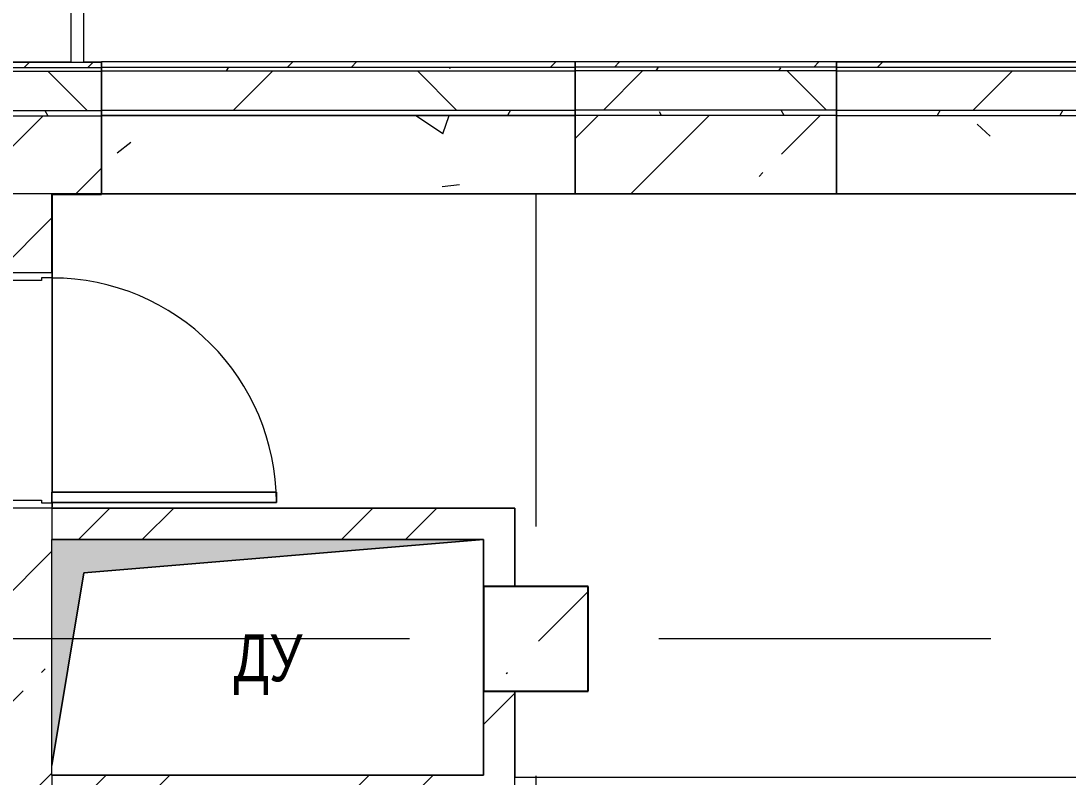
# Model space of a CAD drawing. Header units: millimetres. Extents: x 46431 to 216095, y -43515 to 31605.
# Drawn here: x 108363 to 112366, y 23190 to 26078 of the extents above; entities that cross this region are included whole.
import ezdxf

# ---------------------------------------------------------------- set-up
doc = ezdxf.new("R2010")
doc.units = ezdxf.units.MM
doc.linetypes.add('Осевые', pattern=[6350, 1270, -952.5, 3175, -952.5])
for name, color, linetype, lineweight in [('Двери', 7, 'Continuous', 9), ('Каркас_Импост', 7, 'Continuous', 9), ('Колонны', 7, 'Continuous', 9), ('Колонны-1', 7, 'Continuous', 25), ('Обобщенные модели', 7, 'Continuous', 9), ('Общие ребра', 7, 'Continuous', 9), ('Ограждение', 7, 'Continuous', 9), ('Оси-2', 7, 'Осевые', 9), ('Панель', 7, 'Continuous', 9), ('Перекрытия', 7, 'Continuous', 9), ('Поручни', 7, 'Continuous', 9), ('Стены', 7, 'Continuous', 9), ('Стены-1', 7, 'Continuous', 18), ('Типовые аннотации', 7, 'Continuous', 9), ('Фундамент несущей конструкции', 7, 'Continuous', 9), ('Штриховка разреза-3', 7, 'Continuous', 9), ('Элементы узлов', 7, 'Continuous', 9), ('Элементы узлов-1', 7, 'Continuous', 5)]:
    doc.layers.add(name, color=color, linetype=linetype, lineweight=lineweight)
doc.layers.add('Обобщенные модели-1', color=7, linetype='Continuous', lineweight=9, true_color=0xffbc79)
doc.styles.add('Arial', font='Arial.ttf', dxfattribs={"width": 0.8, "height": 180})
pattern_1 = [(45, (0, 0), (-424.264, 424.264), [600, -100, 20, -100]), (45, (0, 424), (-424.264, 424.264), [])]
pattern_2 = [(45, (0, 0), (-502.8943, 502.8943), []), (45, (0, 762), (-502.8943, 502.8943), [])]
pattern_3 = [(0, (0, 0), (812.8, 203.2), [67.056, -542.544, 67.056, -542.544, -3251.2]), (0, (0, 0), (812.8, 203.2), [-1219.2, 67.056, -1152.144, 67.056, -542.544, -1422.4]), (0, (0, 0), (812.8, 203.2), [-3048, 67.056, -339.344, 67.056, -948.944]), (120, (304.8, 101.6), (-582.37636, 602.30545), [67.056, -542.544, 67.056, -542.544, -3251.2]), (120, (304.8, 101.6), (-582.37636, 602.30545), [-1219.2, 67.056, -1152.144, 67.056, -542.544, -1422.4]), (120, (304.8, 101.6), (-582.37636, 602.30545), [-3048, 67.056, -339.344, 67.056, -948.944]), (240, (406.4, 508), (-230.42364, -805.50545), [67.056, -542.544, 67.056, -542.544, -3251.2]), (240, (406.4, 508), (-230.42364, -805.50545), [-1219.2, 67.056, -1152.144, 67.056, -542.544, -1422.4]), (240, (406.4, 508), (-230.42364, -805.50545), [-3048, 67.056, -339.344, 67.056, -948.944])]
pattern_4 = [(45, (0, 0), (-707.107, 707.107), []), (135, (0, 0), (-707.107, -707.107), [])]
pattern_5 = [(50, (0, 0), (1457.472, -127.512), [152.4, -1676.4]), (355, (0, 0), (-281.942, 1528.454), [121.92, -1341.12]), (100.451, (121.5, -10.6), (1175.541, 1400.933), [129.52, -1424.721]), (46.184, (0, 406.4), (2168.632, -336.342), [228.6, -2514.6]), (96.636, (180.7, 378.4), (1899.22, 1979.42), [194.28, -2137.08]), (351.184, (0, 406.4), (1899.24, 1979.402), [182.88, -2011.68]), (21, (203.2, 304.8), (1212.915, -818.121), [152.4, -1676.4]), (326, (203.2, 304.8), (494.417, 1473.504), [121.92, -1341.12]), (71.451, (304.3, 236.6), (1707.337, 655.37), [129.52, -1424.721]), (37.5, (0, 0), (24.7094, 676.4402), [67.056, -1257.808, 67.056, -1294.384, -1346.2]), (37.5, (0, 0), (24.7094, 676.4402), [-2686.304, 67.056, -1279.144]), (7.5, (0, 0), (534.5577, 801.4443), [67.056, -709.168, 67.056, -1227.328, -513.08]), (7.5, (0, 0), (534.5577, 801.4443), [-2070.608, 67.056, -446.024]), (327.5, (-453.14, 0), (1084.7275, -45.8312), [67.056, -440.944, 67.056, -1517.904, -2103.12]), (327.5, (-453.14, 0), (1084.7275, -45.8312), [-2092.96, 67.056, -2036.064]), (317.5, (-656.3, 0), (1185.035, 203.4135), [67.056, -593.344, 67.056, -985.52, -1493.52]), (317.5, (-656.3, 0), (1185.035, 203.4135), [-1712.976, 67.056, -1426.464])]

# ---------------------------------------------------------------- blocks, each defined once
blk = doc.blocks.new('Стена наружная на отм_-10_450 - Стена наружная на отм_-10_450-507337-План 1-го этажа на отм_ -6_000')
at = {"layer": 'Фундамент несущей конструкции'}
blk.add_line((109836.6, 25717.1), (108671.6, 25717.1), dxfattribs=at)
blk = doc.blocks.new('Дверь - Однопольная - ДВ1__21х9-6241782-План 1-го этажа на отм_ -6_000')
at = {"layer": 'Двери'}
for p, q in [((-429, -100), (-389, -100)), ((-429, -958), (-429, -100)), ((-389, -100), (-389, -958)), ((-389, -958), (-429, -958))]:
    blk.add_line(p, q, dxfattribs=at)
blk.add_arc((-429, -100), 858, 270, 0, dxfattribs=at)
at = {"layer": 'Каркас_Импост'}
for p, q in [((-450, 100), (-420, 100)), ((-450, -100), (-450, 100)), ((-420, 100), (-420, -60)), ((420, 100), (450, 100)), ((420, -60), (420, 100)), ((450, 100), (450, -100)), ((-430, -60), (-430, -100)), ((-420, -60), (-430, -60)), ((430, -60), (420, -60)), ((430, -100), (430, -60)), ((-430, -100), (-450, -100)), ((450, -100), (430, -100))]:
    blk.add_line(p, q, dxfattribs=at)
at = {"layer": 'Панель'}
for p, q in [((-389, -100), (-429, -100)), ((-429, -100), (-429, -958)), ((-389, -958), (-389, -100)), ((-429, -958), (-389, -958))]:
    blk.add_line(p, q, dxfattribs=at)
blk = doc.blocks.new('Колонна 23 - Колонна 40-55-735786-План 1-го этажа на отм_ -6_000')
at = {"layer": 'Колонны'}
h = blk.add_hatch(dxfattribs=at)
h.set_pattern_fill('FP_23', color=256, style=0, pattern_type=2)
h.set_pattern_definition([(45, (-32400, 0), (-493.914, 493.914), []), (45, (-31906.1, 0), (-493.914, 493.914), [873.125, -174.625, 6.706, -167.919])])
h.paths.add_polyline_path([(77731.6, 23517.1), (78131.6, 23517.1), (78131.6, 23917.1), (77731.6, 23917.1), (77731.6, 23521.5)], flags=0)
at = {"layer": 'Колонны-1'}
for p, q in [((78131.6, 23917.1), (77731.6, 23917.1)), ((77731.6, 23917.1), (77731.6, 23517.1)), ((78131.6, 23517.1), (78131.6, 23917.1)), ((77731.6, 23517.1), (78131.6, 23517.1))]:
    blk.add_line(p, q, dxfattribs=at)
blk = doc.blocks.new('Ограждение - Ограждение-1790682-План 1-го этажа на отм_ -6_000')
at = {"layer": 'Поручни'}
for p, q in [((108603.6, 25919.6), (108603.6, 27436.1)), ((108553.6, 27386.1), (108553.6, 25919.6))]:
    blk.add_line(p, q, dxfattribs=at)
blk = doc.blocks.new('170_ОтверстиеПрямоугольноеВертикальное - 170_ОтверстиеПрямоугольноеВертикальное-5689328-План 1-го этажа на отм_ -6_000')
at = {"layer": 'Обобщенные модели'}
for p, q in [((-822, 450), (828, 450)), ((828, 450), (828, -450)), ((828, -450), (-822, -450))]:
    blk.add_line(p, q, dxfattribs=at)

msp = doc.modelspace()

# ---------------------------------------------------------------- hatches: boundary and pattern name
at = {"layer": 'Штриховка разреза-3'}
h = msp.add_hatch(dxfattribs=at)
h.set_pattern_fill('FP_3', color=256, style=0, pattern_type=2)
h.set_pattern_definition(pattern_2)
h.paths.add_polyline_path([(106341.6, 25899.6), (106341.6, 25919.6), (105481.6, 25919.6), (105481.6, 25899.6), (105603.8, 25899.6)], flags=0)
h.paths.add_polyline_path([(108570.4, 25899.6), (108671.6, 25899.6), (108671.6, 25919.6), (108141.6, 25919.6), (108141.6, 25899.6), (108146.6, 25899.6)], flags=0)
h.paths.add_polyline_path([(104481.6, 25899.6), (104481.6, 25919.6), (104181.6, 25919.6), (104181.6, 25899.6), (104332.4, 25899.6)], flags=0)
h = msp.add_hatch(dxfattribs=at)
h.set_pattern_fill('FP_3', color=256, style=0, pattern_type=2)
h.set_pattern_definition(pattern_2)
h.paths.add_polyline_path([(108994.2, 25902.1), (110481.6, 25902.1), (110481.6, 25922.1), (108671.6, 25922.1), (108671.6, 25902.1)], flags=0)
h = msp.add_hatch(dxfattribs=at)
h.set_pattern_fill('FP_5', color=256, style=0, pattern_type=2)
h.set_pattern_definition(pattern_3)
h.paths.add_polyline_path([(108994.2, 25887.1), (110481.6, 25887.1), (110481.6, 25902.1), (108671.6, 25902.1), (108671.6, 25887.1)], flags=0)
h = msp.add_hatch(dxfattribs=at)
h.set_pattern_fill('FP_3', color=256, style=0, pattern_type=2)
h.set_pattern_definition(pattern_2)
h.paths.add_polyline_path([(110481.6, 25902.1), (111481.6, 25902.1), (111481.6, 25922.1), (110481.6, 25922.1)], flags=0)
h = msp.add_hatch(dxfattribs=at)
h.set_pattern_fill('FP_5', color=256, style=0, pattern_type=2)
h.set_pattern_definition(pattern_3)
h.paths.add_polyline_path([(111481.6, 25887.1), (111481.6, 25902.1), (110481.6, 25902.1), (110481.6, 25887.1), (110689.4, 25887.1)], flags=0)
h = msp.add_hatch(dxfattribs=at)
h.set_pattern_fill('FP_3', color=256, style=0, pattern_type=2)
h.set_pattern_definition(pattern_2)
h.paths.add_polyline_path([(114503.5, 25902.1), (116431.6, 25902.1), (116431.6, 25922.1), (114371.6, 25922.1), (114371.6, 25902.1)], flags=0)
h.paths.add_polyline_path([(111481.6, 25902.1), (112871.6, 25902.1), (112871.6, 25922.1), (111481.6, 25922.1)], flags=0)
h = msp.add_hatch(dxfattribs=at)
h.set_pattern_fill('FP_5', color=256, style=0, pattern_type=2)
h.set_pattern_definition(pattern_3)
h.paths.add_polyline_path([(116431.6, 25887.1), (116431.6, 25902.1), (114371.6, 25902.1), (114371.6, 25887.1), (115774.9, 25887.1)], flags=0)
h.paths.add_polyline_path([(112871.6, 25887.1), (112871.6, 25902.1), (111481.6, 25902.1), (111481.6, 25887.1)], flags=0)
h = msp.add_hatch(dxfattribs=at)
h.set_pattern_fill('FP_5', color=256, style=0, pattern_type=2)
h.set_pattern_definition(pattern_3)
h.paths.add_polyline_path([(104481.6, 25884.6), (104481.6, 25899.6), (104181.6, 25899.6), (104181.6, 25884.6), (104332.4, 25884.6)], flags=0)
h.paths.add_polyline_path([(108671.6, 25884.6), (108671.6, 25899.6), (108141.6, 25899.6), (108141.6, 25884.6), (108570.4, 25884.6)], flags=0)
h.paths.add_polyline_path([(105481.6, 25884.6), (106341.6, 25884.6), (106341.6, 25899.6), (105481.6, 25899.6)], flags=0)
h = msp.add_hatch(dxfattribs=at)
h.set_pattern_fill('FP_6', color=256, style=0, pattern_type=2)
h.set_pattern_definition(pattern_4)
h.paths.add_polyline_path([(108146.6, 25734.6), (108671.6, 25734.6), (108671.6, 25884.6), (108141.6, 25884.6), (108141.6, 25734.6)], flags=0)
h.paths.add_polyline_path([(105481.6, 25734.6), (106341.6, 25734.6), (106341.6, 25884.6), (105481.6, 25884.6)], flags=0)
h.paths.add_polyline_path([(104332.4, 25734.6), (104481.6, 25734.6), (104481.6, 25884.6), (104181.6, 25884.6), (104181.6, 25734.6)], flags=0)
h = msp.add_hatch(dxfattribs=at)
h.set_pattern_fill('FP_6', color=256, style=0, pattern_type=2)
h.set_pattern_definition(pattern_4)
h.paths.add_polyline_path([(110481.6, 25737.1), (110481.6, 25887.1), (108671.6, 25887.1), (108671.6, 25737.1), (108994.2, 25737.1)], flags=0)
h = msp.add_hatch(dxfattribs=at)
h.set_pattern_fill('FP_6', color=256, style=0, pattern_type=2)
h.set_pattern_definition(pattern_4)
h.paths.add_polyline_path([(111481.6, 25737.1), (111481.6, 25887.1), (110481.6, 25887.1), (110481.6, 25737.1), (110689.4, 25737.1)], flags=0)
h = msp.add_hatch(dxfattribs=at)
h.set_pattern_fill('FP_6', color=256, style=0, pattern_type=2)
h.set_pattern_definition(pattern_4)
h.paths.add_polyline_path([(114503.5, 25737.1), (116431.6, 25737.1), (116431.6, 25887.1), (114371.6, 25887.1), (114371.6, 25737.1)], flags=0)
h.paths.add_polyline_path([(112871.6, 25737.1), (112871.6, 25887.1), (111481.6, 25887.1), (111481.6, 25737.1)], flags=0)
h = msp.add_hatch(dxfattribs=at)
h.set_pattern_fill('FP_5', color=256, style=0, pattern_type=2)
h.set_pattern_definition(pattern_3)
h.paths.add_polyline_path([(106341.6, 25714.6), (106341.6, 25734.6), (105481.6, 25734.6), (105481.6, 25714.6), (105603.8, 25714.6)], flags=0)
h.paths.add_polyline_path([(104481.6, 25714.6), (104481.6, 25734.6), (104181.6, 25734.6), (104181.6, 25714.6), (104332.4, 25714.6)], flags=0)
h.paths.add_polyline_path([(108570.4, 25714.6), (108671.6, 25714.6), (108671.6, 25734.6), (108141.6, 25734.6), (108141.6, 25714.6), (108146.6, 25714.6)], flags=0)
h = msp.add_hatch(dxfattribs=at)
h.set_pattern_fill('FP_4', color=256, style=0, pattern_type=2)
h.set_pattern_definition(pattern_1)
h.paths.add_polyline_path([(108481.6, 25414.6), (108671.6, 25415.1), (108671.6, 25714.6), (108141.6, 25714.6), (108141.6, 25414.6), (108281.6, 25414.6)], flags=0)
h.paths.add_polyline_path([(106286.6, 25414.6), (106341.6, 25414.6), (106341.6, 25714.6), (105481.6, 25714.6), (105481.6, 25414.6), (106186.6, 25414.6)], flags=0)
h.paths.add_polyline_path([(104181.6, 25414.6), (104481.6, 25414.6), (104481.6, 25714.6), (104181.6, 25714.6), (104181.6, 25417.1)], flags=0)
h = msp.add_hatch(dxfattribs=at)
h.set_pattern_fill('FP_5', color=256, style=0, pattern_type=2)
h.set_pattern_definition(pattern_3)
h.paths.add_polyline_path([(108671.6, 25717.1), (110481.6, 25717.1), (110481.6, 25737.1), (108671.6, 25737.1)], flags=0)
h = msp.add_hatch(dxfattribs=at)
h.set_pattern_fill('FP_7', color=256, style=0, pattern_type=2)
h.set_pattern_definition(pattern_5)
h.paths.add_polyline_path([(108671.6, 25417.1), (110481.6, 25417.1), (110481.6, 25717.1), (108671.6, 25717.1)], flags=0)
h = msp.add_hatch(dxfattribs=at)
h.set_pattern_fill('FP_5', color=256, style=0, pattern_type=2)
h.set_pattern_definition(pattern_3)
h.paths.add_polyline_path([(110481.6, 25717.1), (111481.6, 25717.1), (111481.6, 25737.1), (110481.6, 25737.1)], flags=0)
h = msp.add_hatch(dxfattribs=at)
h.set_pattern_fill('FP_4', color=256, style=0, pattern_type=2)
h.set_pattern_definition(pattern_1)
h.paths.add_polyline_path([(111481.6, 25417.1), (111481.6, 25717.1), (110481.6, 25717.1), (110481.6, 25417.1), (110689.4, 25417.1)], flags=0)
h = msp.add_hatch(dxfattribs=at)
h.set_pattern_fill('FP_5', color=256, style=0, pattern_type=2)
h.set_pattern_definition(pattern_3)
h.paths.add_polyline_path([(116431.6, 25717.1), (116431.6, 25737.1), (114371.6, 25737.1), (114371.6, 25717.1), (115774.9, 25717.1)], flags=0)
h.paths.add_polyline_path([(111481.6, 25717.1), (112871.6, 25717.1), (112871.6, 25737.1), (111481.6, 25737.1)], flags=0)
h = msp.add_hatch(dxfattribs=at)
h.set_pattern_fill('FP_7', color=256, style=0, pattern_type=2)
h.set_pattern_definition(pattern_5)
h.paths.add_polyline_path([(115774.9, 25417.1), (116431.6, 25417.1), (116431.6, 25717.1), (114371.6, 25717.1), (114371.6, 25417.1), (114927.3, 25417.1)], flags=0)
h.paths.add_polyline_path([(112871.6, 25417.1), (112871.6, 25717.1), (111481.6, 25717.1), (111481.6, 25417.1)], flags=0)
h = msp.add_hatch(dxfattribs=at)
h.set_pattern_fill('FP_4', color=256, style=0, pattern_type=2)
h.set_pattern_definition(pattern_1)
h.paths.add_polyline_path([(108481.6, 15867.1), (108481.6, 24217.1), (108281.6, 24217.1), (108281.6, 15867.1), (108456.6, 15867.1)], flags=0)
h.paths.add_polyline_path([(108281.6, 25117.1), (108481.6, 25117.1), (108481.6, 25414.6), (108281.6, 25412.6), (108281.6, 25361.6)], flags=0)
h = msp.add_hatch(dxfattribs=at)
h.set_pattern_fill('FP_3', color=256, style=0, pattern_type=2)
h.set_pattern_definition(pattern_2)
h.paths.add_polyline_path([(110251.6, 24097.1), (110251.6, 24217.1), (108481.6, 24217.1), (108481.6, 24097.1), (110131.6, 24097.1)], flags=0)
h = msp.add_hatch(dxfattribs=at)
h.set_pattern_fill('FP_3', color=256, style=0, pattern_type=2)
h.set_pattern_definition(pattern_2)
h.paths.add_polyline_path([(110251.6, 23077.1), (110251.6, 23517.1), (110131.6, 23517.1), (110131.6, 23077.1)], flags=0)
h = msp.add_hatch(dxfattribs=at)
h.set_pattern_fill('FP_3', color=256, style=0, pattern_type=2)
h.set_pattern_definition(pattern_2)
h.paths.add_polyline_path([(110131.6, 23077.1), (110131.6, 23197.1), (108481.6, 23197.1), (108481.6, 23077.1), (108994.2, 23077.1)], flags=0)
at = {"layer": 'Элементы узлов-1'}
msp.add_hatch(color=256, dxfattribs=at).paths.add_polyline_path([(108481.6, 23233.3), (108603.4, 23969.3), (110131.6, 24097.1), (108481.6, 24097.1), (108481.6, 23521.5)], flags=0)

# ---------------------------------------------------------------- linework, layer by layer
at = {"layer": 'Обобщенные модели-1'}
for p, q in [((110131.6, 24097.1), (108481.6, 24097.1)), ((110131.6, 23197.1), (110131.6, 24097.1)), ((108481.6, 23197.1), (110131.6, 23197.1))]:
    msp.add_line(p, q, dxfattribs=at)
at = {"layer": 'Общие ребра'}
for p, q in [((108671.6, 25902.1), (110481.6, 25902.1)), ((111481.6, 25902.1), (110481.6, 25902.1)), ((111481.6, 25902.1), (112871.6, 25902.1)), ((108671.6, 25899.6), (108141.6, 25899.6)), ((108671.6, 25884.6), (108141.6, 25884.6)), ((108671.6, 25887.1), (110481.6, 25887.1)), ((111481.6, 25887.1), (110481.6, 25887.1)), ((111481.6, 25887.1), (112871.6, 25887.1)), ((108671.6, 25734.6), (108141.6, 25734.6)), ((108671.6, 25714.6), (108141.6, 25714.6)), ((108671.6, 25737.1), (110481.6, 25737.1)), ((108671.6, 25717.1), (110481.6, 25717.1)), ((111481.6, 25737.1), (110481.6, 25737.1)), ((111481.6, 25717.1), (110481.6, 25717.1)), ((111481.6, 25737.1), (112871.6, 25737.1)), ((111481.6, 25717.1), (112871.6, 25717.1)), ((108671.6, 25415.1), (108671.6, 25417.1)), ((108671.6, 25417.1), (110481.6, 25417.1)), ((108481.6, 24217.1), (108481.6, 24097.1)), ((108481.6, 23197.1), (108481.6, 23077.1))]:
    msp.add_line(p, q, dxfattribs=at)
at = {"layer": 'Оси-2'}
for p, q in [((150171.6, 25417.1), (50527.1, 25417.1)), ((110331.6, 25417.1), (110331.6, -41733.9)), ((150171.6, 23717.1), (50565.6, 23717.1))]:
    msp.add_line(p, q, dxfattribs=at)
at = {"layer": 'Перекрытия'}
for p, q in [((109836.6, 25717.1), (108671.6, 25717.1)), ((111481.6, 25717.1), (108671.6, 25717.1)), ((108481.6, 25414.6), (108481.6, 24217.1)), ((112871.6, 25417.1), (108671.6, 25417.1)), ((108481.6, 24217.1), (110251.6, 24217.1)), ((110251.6, 24217.1), (110251.6, 23917.1)), ((108481.6, 24097.1), (110131.6, 24097.1)), ((108481.6, 24097.1), (110131.6, 24097.1)), ((110131.6, 24097.1), (110131.6, 23197.1)), ((110131.6, 24097.1), (110131.6, 23197.1)), ((110251.6, 23917.1), (110531.6, 23917.1)), ((110531.6, 23917.1), (110531.6, 23517.1)), ((110531.6, 23517.1), (110251.6, 23517.1)), ((110251.6, 23517.1), (110251.6, 23189.6)), ((110131.6, 23197.1), (108481.6, 23197.1)), ((110131.6, 23197.1), (108481.6, 23197.1)), ((110251.6, 23189.6), (116526.6, 23189.6))]:
    msp.add_line(p, q, dxfattribs=at)
at = {"layer": 'Стены'}
for p, q in [((108141.6, 25922.1), (108553.6, 25922.1)), ((108603.6, 25922.1), (108671.6, 25922.1)), ((111481.6, 25922.1), (112871.6, 25922.1)), ((112871.6, 25417.1), (111481.6, 25417.1)), ((108281.6, 25117.1), (108481.6, 25117.1)), ((108481.6, 25117.1), (108481.6, 24217.1)), ((108481.6, 24217.1), (108281.6, 24217.1))]:
    msp.add_line(p, q, dxfattribs=at)
at = {"layer": 'Стены-1'}
for p, q in [((108671.6, 25919.6), (108141.6, 25919.6)), ((110481.6, 25922.1), (108671.6, 25922.1)), ((108671.6, 25922.1), (108671.6, 25417.1)), ((108671.6, 25417.1), (108671.6, 25919.6)), ((111481.6, 25922.1), (110481.6, 25922.1)), ((110481.6, 25922.1), (110481.6, 25417.1)), ((110481.6, 25417.1), (110481.6, 25922.1)), ((111481.6, 25417.1), (111481.6, 25922.1)), ((112871.6, 25922.1), (111481.6, 25922.1)), ((111481.6, 25922.1), (111481.6, 25417.1)), ((108481.6, 25117.1), (108481.6, 25414.6)), ((108481.6, 25414.6), (108671.6, 25414.6)), ((108481.6, 25412.6), (108481.6, 24217.1)), ((108483.6, 24278.1), (108483.6, 25412.6)), ((108671.6, 25414.6), (108671.6, 25415.1)), ((110481.6, 25417.1), (111481.6, 25417.1)), ((111481.6, 25417.1), (112871.6, 25417.1)), ((108281.6, 25117.1), (108481.6, 25117.1)), ((108483.6, 24222.1), (108483.6, 24238.1)), ((108481.6, 24217.1), (108281.6, 24217.1)), ((110251.6, 24217.1), (108481.6, 24217.1)), ((108481.6, 24217.1), (108483.6, 24217.1)), ((110251.6, 24097.1), (110251.6, 24217.1)), ((108481.6, 23197.1), (108481.6, 24097.1)), ((108481.6, 24097.1), (110131.6, 24097.1)), ((110131.6, 24097.1), (110131.6, 23917.1)), ((110251.6, 23917.1), (110251.6, 24097.1)), ((110131.6, 23917.1), (110251.6, 23917.1)), ((110131.6, 23517.1), (110131.6, 23197.1)), ((110251.6, 23517.1), (110131.6, 23517.1)), ((110251.6, 23077.1), (110251.6, 23517.1)), ((110131.6, 23197.1), (108481.6, 23197.1))]:
    msp.add_line(p, q, dxfattribs=at)
at = {"layer": 'Элементы узлов'}
for p, q in [((110131.6, 24097.1), (108481.6, 24097.1)), ((110131.6, 24097.1), (108603.4, 23969.3)), ((108603.4, 23969.3), (110131.6, 24097.1)), ((110131.6, 23197.1), (110131.6, 24097.1)), ((108603.4, 23969.3), (108481.6, 23233.3)), ((108481.6, 23233.3), (108603.4, 23969.3)), ((108481.6, 23197.1), (110131.6, 23197.1))]:
    msp.add_line(p, q, dxfattribs=at)

# ---------------------------------------------------------------- block references
at = {"layer": 'Двери', "rotation": 89.99999999999986}
msp.add_blockref('Дверь - Однопольная - ДВ1__21х9-6241782-План 1-го этажа на отм_ -6_000', (108381.6, 24667.1), dxfattribs=at)
at = {"layer": 'Колонны'}
msp.add_blockref('Колонна 23 - Колонна 40-55-735786-План 1-го этажа на отм_ -6_000', (32400, 0), dxfattribs=at)
at = {"layer": 'Ограждение'}
msp.add_blockref('Ограждение - Ограждение-1790682-План 1-го этажа на отм_ -6_000', (0, 0), dxfattribs=at)
at = {"layer": 'Фундамент несущей конструкции'}
msp.add_blockref('Стена наружная на отм_-10_450 - Стена наружная на отм_-10_450-507337-План 1-го этажа на отм_ -6_000', (0, 0), dxfattribs=at)
at = {"layer": 'Элементы узлов'}
msp.add_blockref('170_ОтверстиеПрямоугольноеВертикальное - 170_ОтверстиеПрямоугольноеВертикальное-5689328-План 1-го этажа на отм_ -6_000', (109303.6, 23647.1), dxfattribs=at)

# ---------------------------------------------------------------- texts
at = {"layer": 'Типовые аннотации', "insert": (109175.8, 23735.1), "char_height": 180, "width": 320.675, "attachment_point": 1, "style": 'Arial'}
msp.add_mtext('ДУ', dxfattribs=at)

doc.saveas('drawing.dxf')
